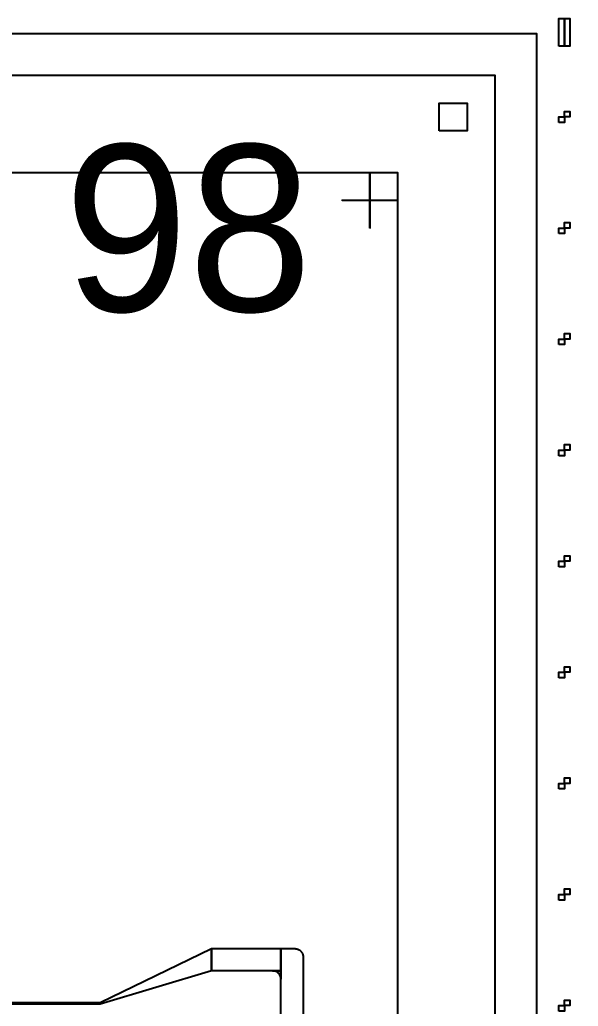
# Model space of a CAD drawing. Extents: x -50000 to 50000, y -50000 to 50000.
# Drawn here: x 26840 to 28850, y -18002 to -14450 of the extents above; entities that cross this region are included whole.
import ezdxf

# ---------------------------------------------------------------- set-up
doc = ezdxf.new("R2010")
doc.units = 0
for name, color, linetype in [('BUSMAIN', 4, 'CONTINUOUS'), ('FRAME', 14, 'CONTINUOUS'), ('MARKERS', 8, 'CONTINUOUS'), ('SECONDLAYER', 7, 'CONTINUOUS'), ('XOR', 5, 'CONTINUOUS'), ('XOR3', 15, 'CONTINUOUS')]:
    doc.layers.add(name, color=color, linetype=linetype)

# ---------------------------------------------------------------- blocks, each defined once
blk = doc.blocks.new('DICINGBORDER')
at = {"layer": 'XOR'}
for points in [[(0, 7055), (0, 7155), (20, 7155), (20, 7055)], [(7180, 7055), (7180, 7155), (7200, 7155), (7200, 7055)], [(0, 6800), (0, 6820), (20, 6820), (20, 6800)], [(7180, 6780), (7180, 6800), (7200, 6800), (7200, 6780)], [(0, 6400), (0, 6420), (20, 6420), (20, 6400)], [(7180, 6380), (7180, 6400), (7200, 6400), (7200, 6380)], [(0, 6000), (0, 6020), (20, 6020), (20, 6000)], [(7180, 5980), (7180, 6000), (7200, 6000), (7200, 5980)], [(0, 5600), (0, 5620), (20, 5620), (20, 5600)], [(7180, 5580), (7180, 5600), (7200, 5600), (7200, 5580)], [(0, 5200), (0, 5220), (20, 5220), (20, 5200)], [(7180, 5180), (7180, 5200), (7200, 5200), (7200, 5180)], [(0, 4800), (0, 4820), (20, 4820), (20, 4800)], [(7180, 4780), (7180, 4800), (7200, 4800), (7200, 4780)], [(0, 4400), (0, 4420), (20, 4420), (20, 4400)], [(7180, 4380), (7180, 4400), (7200, 4400), (7200, 4380)], [(0, 4000), (0, 4020), (20, 4020), (20, 4000)], [(7180, 3980), (7180, 4000), (7200, 4000), (7200, 3980)], [(0, 3600), (0, 3620), (20, 3620), (20, 3600)], [(7180, 3580), (7180, 3600), (7200, 3600), (7200, 3580)]]:
    blk.add_lwpolyline(points, close=True, dxfattribs=at)
blk = doc.blocks.new('CHIP_QSEARCH')
at = {"layer": 'BUSMAIN'}
for points in [[(5430, 3505), (5430, 3511), (5830, 3705), (5830, 3625)], [(5830, 3625), (5830, 3705), (6080, 3705), (6080, 3625)], [(6080, 3595), (6079.836, 3598.136), (6079.344, 3601.237), (6078.532, 3604.271), (6077.406, 3607.202), (6075.981, 3610), (6074.271, 3612.634), (6072.294, 3615.074), (6070.074, 3617.294), (6067.634, 3619.271), (6065, 3620.981), (6062.202, 3622.406), (6059.271, 3623.532), (6056.237, 3624.344), (6053.136, 3624.836), (6050, 3625), (6080, 3625)], [(1570, 3505), (1570, 3511), (5430, 3511), (5430, 3505)]]:
    blk.add_lwpolyline(points, close=True, dxfattribs=at)
blk.add_lwpolyline([(6080, 3295), (6080, 3705), (6130, 3705), (6131.57, 3704.959), (6133.136, 3704.836), (6134.693, 3704.631), (6136.237, 3704.344), (6137.765, 3703.978), (6139.271, 3703.532), (6140.751, 3703.007), (6142.202, 3702.406), (6143.62, 3701.73), (6145, 3700.981), (6146.339, 3700.16), (6147.634, 3699.271), (6148.88, 3698.314), (6150.074, 3697.294), (6151.213, 3696.213), (6152.294, 3695.074), (6153.314, 3693.88), (6154.271, 3692.634), (6155.16, 3691.339), (6155.981, 3690), (6156.73, 3688.62), (6157.406, 3687.202), (6158.007, 3685.751), (6158.532, 3684.271), (6158.978, 3682.765), (6159.344, 3681.237), (6159.631, 3679.693), (6159.836, 3678.136), (6159.959, 3676.57), (6160, 3675), (6160, 3325)], dxfattribs=at)
at = {"layer": 'FRAME'}
for points in [[(0, 0), (0, 7000), (7000, 7000), (7000, 0)], [(500, 500), (500, 6500), (6500, 6500), (6500, 500)]]:
    blk.add_lwpolyline(points, close=True, dxfattribs=at)
at = {"layer": 'MARKERS'}
for points in [[(6399.5, 6400.5), (6399.5, 6500), (6400.5, 6500), (6400.5, 6400.5)], [(6300, 6399.5), (6300, 6400.5), (6500, 6400.5), (6500, 6399.5)], [(6399.5, 6300), (6399.5, 6399.5), (6400.5, 6399.5), (6400.5, 6300)]]:
    blk.add_lwpolyline(points, close=True, dxfattribs=at)
at = {"layer": 'SECONDLAYER'}
blk.add_lwpolyline([(6650, 6650), (6650, 6750), (6750, 6750), (6750, 6650)], close=True, dxfattribs=at)
at = {"layer": 'XOR3'}
blk.add_lwpolyline([(150, 150), (150, 6850), (6850, 6850), (6850, 150)], close=True, dxfattribs=at)

msp = doc.modelspace()

# ---------------------------------------------------------------- linework, layer by layer
at = {"layer": 'FRAME'}
for radius in [50000, 49000]:
    msp.add_circle((0, 0), radius, dxfattribs=at)

# ---------------------------------------------------------------- block references
for name, p in [('DICINGBORDER', (21600, -21600)), ('DICINGBORDER', (28800, -21600)), ('CHIP_QSEARCH', (21700, -21500))]:
    msp.add_blockref(name, p)

# ---------------------------------------------------------------- texts
at = {"layer": 'MARKERS'}
msp.add_text('98', height=600, dxfattribs=at).set_placement((27000, -15500))

doc.saveas('drawing.dxf')
